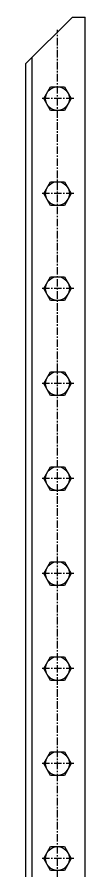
# Model space of a CAD drawing. Header units: millimetres. Extents: x 2257 to 4459, y 1468 to 4205.
# Drawn here: x 4384 to 4459, y 3127 to 4205 of the extents above; entities that cross this region are included whole.
import ezdxf

# ---------------------------------------------------------------- set-up
doc = ezdxf.new("R2010")
doc.units = ezdxf.units.MM
doc.header["$LTSCALE"] = 0.3
doc.linetypes.add('CENTER', pattern=[50.8, 31.75, -6.35, 6.35, -6.35])
doc.layers.add('Cen', color=5, linetype='CENTER')
doc.layers.add('Cont', color=6, linetype='Continuous')

msp = doc.modelspace()

# ---------------------------------------------------------------- linework, layer by layer
at = {"layer": 'Cen'}
for p, q in [((4424.060418, 2356.104017), (4424.060418, 4189.369047)), ((4444.560418, 4102.369047), (4403.560418, 4102.369047)), ((4444.560418, 3982.369047), (4403.560418, 3982.369047)), ((4444.560418, 3862.369047), (4403.560418, 3862.369047)), ((4444.560418, 3742.369047), (4403.560418, 3742.369047)), ((4444.560418, 3622.369047), (4403.560418, 3622.369047)), ((4444.560418, 3502.369047), (4403.560418, 3502.369047)), ((4444.560418, 3382.369047), (4403.560418, 3382.369047)), ((4444.560418, 3262.369047), (4403.560418, 3262.369047)), ((4444.560418, 3142.369047), (4403.560418, 3142.369047))]:
    msp.add_line(p, q, dxfattribs=at)
at = {"layer": 'Cont'}
for p, q in [((4442.888846, 4205.369047), (4384.060419, 4146.54062)), ((4442.888846, 4205.369047), (4459.060419, 4205.369047)), ((4459.060419, 2364.369047), (4459.060419, 4205.369047)), ((4392.060419, 2364.369047), (4392.060419, 4154.54062)), ((4384.060419, 2364.369047), (4384.060419, 4146.54062)), ((4406.73991, 4102.369047), (4415.400164, 4117.369047)), ((4415.400164, 4117.369047), (4432.720672, 4117.369047)), ((4432.720672, 4117.369047), (4441.380926, 4102.369047)), ((4415.400164, 4087.369047), (4406.73991, 4102.369047)), ((4441.380926, 4102.369047), (4432.720672, 4087.369047)), ((4432.720672, 4087.369047), (4415.400164, 4087.369047)), ((4406.73991, 3982.369047), (4415.400164, 3997.369047)), ((4415.400164, 3997.369047), (4432.720672, 3997.369047)), ((4432.720672, 3997.369047), (4441.380926, 3982.369047)), ((4415.400164, 3967.369047), (4406.73991, 3982.369047)), ((4441.380926, 3982.369047), (4432.720672, 3967.369047)), ((4432.720672, 3967.369047), (4415.400164, 3967.369047)), ((4406.73991, 3862.369047), (4415.400164, 3877.369047)), ((4415.400164, 3877.369047), (4432.720672, 3877.369047)), ((4432.720672, 3877.369047), (4441.380926, 3862.369047)), ((4415.400164, 3847.369047), (4406.73991, 3862.369047)), ((4441.380926, 3862.369047), (4432.720672, 3847.369047)), ((4432.720672, 3847.369047), (4415.400164, 3847.369047)), ((4406.73991, 3742.369047), (4415.400164, 3757.369047)), ((4415.400164, 3757.369047), (4432.720672, 3757.369047)), ((4432.720672, 3757.369047), (4441.380926, 3742.369047)), ((4415.400164, 3727.369047), (4406.73991, 3742.369047)), ((4441.380926, 3742.369047), (4432.720672, 3727.369047)), ((4432.720672, 3727.369047), (4415.400164, 3727.369047)), ((4406.73991, 3622.369047), (4415.400164, 3637.369047)), ((4415.400164, 3637.369047), (4432.720672, 3637.369047)), ((4432.720672, 3637.369047), (4441.380926, 3622.369047)), ((4415.400164, 3607.369047), (4406.73991, 3622.369047)), ((4441.380926, 3622.369047), (4432.720672, 3607.369047)), ((4432.720672, 3607.369047), (4415.400164, 3607.369047)), ((4406.73991, 3502.369047), (4415.400164, 3517.369047)), ((4415.400164, 3517.369047), (4432.720672, 3517.369047)), ((4432.720672, 3517.369047), (4441.380926, 3502.369047)), ((4415.400164, 3487.369047), (4406.73991, 3502.369047)), ((4441.380926, 3502.369047), (4432.720672, 3487.369047)), ((4432.720672, 3487.369047), (4415.400164, 3487.369047)), ((4406.73991, 3382.369047), (4415.400164, 3397.369047)), ((4415.400164, 3397.369047), (4432.720672, 3397.369047)), ((4432.720672, 3397.369047), (4441.380926, 3382.369047)), ((4415.400164, 3367.369047), (4406.73991, 3382.369047)), ((4441.380926, 3382.369047), (4432.720672, 3367.369047)), ((4432.720672, 3367.369047), (4415.400164, 3367.369047)), ((4406.73991, 3262.369047), (4415.400164, 3277.369047)), ((4415.400164, 3277.369047), (4432.720672, 3277.369047)), ((4432.720672, 3277.369047), (4441.380926, 3262.369047)), ((4415.400164, 3247.369047), (4406.73991, 3262.369047)), ((4441.380926, 3262.369047), (4432.720672, 3247.369047)), ((4432.720672, 3247.369047), (4415.400164, 3247.369047)), ((4406.73991, 3142.369047), (4415.400164, 3157.369047)), ((4415.400164, 3157.369047), (4432.720672, 3157.369047)), ((4432.720672, 3157.369047), (4441.380926, 3142.369047)), ((4415.400164, 3127.369047), (4406.73991, 3142.369047)), ((4441.380926, 3142.369047), (4432.720672, 3127.369047)), ((4432.720672, 3127.369047), (4415.400164, 3127.369047))]:
    msp.add_line(p, q, dxfattribs=at)
for centre in [(4424.060418, 4102.369047), (4424.060418, 3982.369047), (4424.060418, 3862.369047), (4424.060418, 3742.369047), (4424.060418, 3622.369047), (4424.060418, 3502.369047), (4424.060418, 3382.369047), (4424.060418, 3262.369047), (4424.060418, 3142.369047)]:
    msp.add_circle(centre, 15, dxfattribs=at)

doc.saveas('drawing.dxf')
